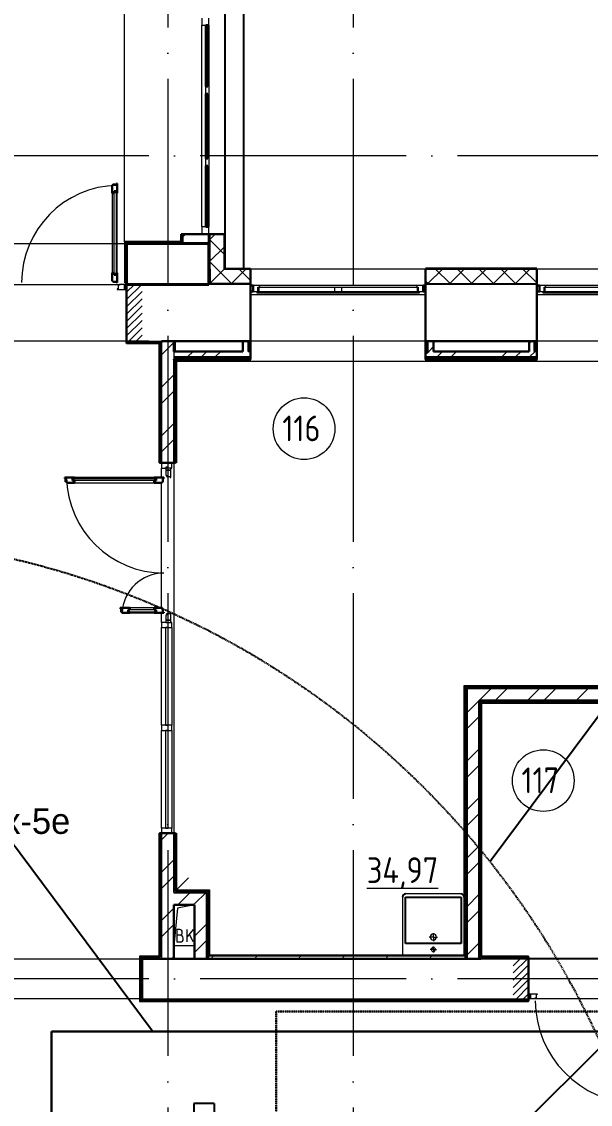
# Model space of a CAD drawing. Header units: millimetres. Extents: x -695119 to 412940, y -249585 to 622758.
# Drawn here: x 13122 to 18647, y 68414 to 78940 of the extents above; entities that cross this region are included whole.
import ezdxf
from ezdxf import colors
from ezdxf.entities.mleader import LeaderData, LeaderLine
from ezdxf.math import Vec2, Vec3

# ---------------------------------------------------------------- set-up
doc = ezdxf.new("R2010")
doc.units = ezdxf.units.MM
for name, pattern in [('ADSK_Линия сетки', [25, 20, -2.5, 0, -2.5]), ('ADSK_Сверху', [450, 300, -150]), ('ADSK_Штриховая_ш2 п1_5', [4.5, 3, -1.5]), ('DASH', [0.75, 0.5, -0.25]), ('DASHED', [19.05, 12.7, -6.35])]:
    doc.linetypes.add(name, pattern=pattern)
for name, color, linetype, lineweight in [('_ Окна', 252, 'Continuous', 30), ('_СС_КНС-Внешние связи', 250, 'Continuous', 30), ('_Схема', 5, 'Continuous', 30), ('Витраж', 252, 'Continuous', 9), ('Двери', 8, 'Continuous', 9), ('Линии', 7, 'Continuous', 9), ('Марки помещений', 8, 'Continuous', 20), ('Несущие колонны', 252, 'Continuous', 18), ('Оборудование', 8, 'Continuous', 18), ('Ограждение', 8, 'Continuous', 9), ('Окна', 252, 'Continuous', 9), ('Оси', 252, 'Continuous', 9), ('Панели витража', 8, 'Continuous', 9), ('Перекрытие', 252, 'Continuous', 18), ('СОУЭ', 116, 'DASHED', 30), ('Стены внутренние', 252, 'Continuous', 18), ('Стены наружные', 252, 'Continuous', 18), ('Стены разрез', 7, 'Continuous', 30), ('Стены штриховка', 7, 'Continuous', 9), ('ТХ Текст', 251, 'Continuous', 0)]:
    doc.layers.add(name, color=color, linetype=linetype, lineweight=lineweight)
for name, color, linetype in [('_19D-Телекоммуникационные шкафы', 7, 'Continuous'), ('Стены', 194, 'Continuous'), ('Узлы', 7, 'Continuous')]:
    doc.layers.add(name, color=color, linetype=linetype)
doc.layers.add('Двери открывание', color=7, linetype='Continuous', lineweight=9, true_color=0xc0c0c0)
doc.styles.add('GOST Common_3', font='', dxfattribs={"height": 3.5})
doc.styles.add('GOST-2.304_Type-B_shrink', font='', dxfattribs={"width": 0.8})
doc.styles.add('Mipgost_5', font='', dxfattribs={"height": 250})
doc.styles.get('GOST Common_3').set_extended_font_data('GOST type B')
doc.styles.get('GOST-2.304_Type-B_shrink').set_extended_font_data('GOST type B')
doc.styles.get('Mipgost_5').set_extended_font_data('Mipgost')
pattern_1 = [(0, (-32121.8, 98), (0, 600), []), (90, (-32121.8, 98), (-600, 4e-14), [])]

# ---------------------------------------------------------------- blocks, each defined once
blk = doc.blocks.new('1 этаж')
at = {"layer": 'Двери', "lineweight": 18, "true_color": 0x636466}
h = blk.add_hatch(dxfattribs=at)
h.set_pattern_fill('FP_2', color=251, style=0, pattern_type=2)
h.set_pattern_definition([(45, (-31807.8, -5066.73), (-35.3553, 35.3553), [])])
h.paths.add_polyline_path([(-32558, -5342), (-32558, -4792), (-32708, -4792), (-32708, -5342)])
h.paths.add_polyline_path([(-30808, -5342), (-30658, -5342), (-30658, -4792), (-30808, -4792), (-30808, -4876)])
h = blk.add_hatch(dxfattribs=at)
h.set_pattern_fill('FP_2', color=251, angle=180, style=0, pattern_type=2)
h.set_pattern_definition([(225, (-26212.93, -11541.73), (35.3553, -35.3553), [])])
h.paths.add_polyline_path([(-25623, -11737), (-25623, -11347), (-25773, -11347), (-25773, -11737)])
h.paths.add_polyline_path([(-27053, -11737), (-26903, -11737), (-26903, -11347), (-27053, -11347)])
at = {"layer": 'Ограждение', "true_color": 0x636466}
h = blk.add_hatch(dxfattribs=at)
h.set_pattern_fill('FP_25', color=251, style=0, pattern_type=2)
h.set_pattern_definition(pattern_1)
h.paths.add_polyline_path([(-30488, -6527), (-30488, -5362), (-30493, -5367), (-30493, -6527)])
h = blk.add_hatch(dxfattribs=at)
h.set_pattern_fill('FP_25', color=251, style=0, pattern_type=2)
h.set_pattern_definition(pattern_1)
h.paths.add_polyline_path([(-30488, -11327), (-30488, -10127), (-30493, -10127), (-30493, -11322)])
h = blk.add_hatch(dxfattribs=at)
h.set_pattern_fill('FP_25', color=251, style=0, pattern_type=2)
h.set_pattern_definition(pattern_1)
h.paths.add_polyline_path([(-26903, -11762), (-26903, -11757), (-30678, -11757), (-30683, -11762), (-28022, -11762)])
at = {"color": 251, "lineweight": 18, "true_color": 0x636466}
for p, q in [((-30148, -10822), (-30313, -10857)), ((-30313, -10857), (-30348, -11222)), ((-30291, -11064), (-30321, -11064)), ((-30321, -11064), (-30321, -11184)), ((-30288, -11117), (-30321, -11117)), ((-30268, -11097), (-30268, -11087)), ((-30258, -11157), (-30258, -11147)), ((-30161, -11064), (-30221, -11135)), ((-30221, -11184), (-30221, -11064)), ((-30161, -11184), (-30197, -11107)), ((-30148, -11222), (-30348, -11222)), ((-30321, -11184), (-30284, -11184))]:
    blk.add_line(p, q, dxfattribs=at)
for centre, radius, start, end in [((-30291, -11087), 23.3, 0, 90), ((-30288, -11097), 20, 270, 0), ((-30288, -11147), 30, 0, 90), ((-30284, -11157), 26.7, 270, 0)]:
    blk.add_arc(centre, radius, start, end, dxfattribs=at)
at = {"layer": '_ Окна', "color": 251, "lineweight": 18, "true_color": 0x636466}
for p, q in [((-30078, -2202), (-30078, -2272)), ((-30008, -2272), (-30008, -2202)), ((-30078, -2272), (-30038, -2272)), ((-30018, -2272), (-30008, -2272)), ((-30038, -4232), (-30078, -4232)), ((-30078, -4232), (-30078, -4302)), ((-30008, -4232), (-30018, -4232)), ((-30008, -4302), (-30008, -4232)), ((-29518, -4802), (-29578, -4802)), ((-29578, -4802), (-29578, -4860)), ((-29532, -4860), (-29532, -4819)), ((-29532, -4819), (-29520, -4819)), ((-29514, -4819), (-29518, -4802)), ((-27987, -4802), (-27992, -4819)), ((-27928, -4802), (-27987, -4802)), ((-27986, -4819), (-27974, -4819)), ((-27974, -4819), (-27974, -4860)), ((-27928, -4860), (-27928, -4802)), ((-26738, -4802), (-26798, -4802)), ((-26798, -4802), (-26798, -4860)), ((-26752, -4860), (-26752, -4819)), ((-26752, -4819), (-26740, -4819)), ((-26734, -4819), (-26738, -4802)), ((-29578, -4860), (-29540, -4860)), ((-27966, -4860), (-27928, -4860)), ((-26798, -4860), (-26760, -4860))]:
    blk.add_line(p, q, dxfattribs=at)
at = {"layer": '_ Окна', "color": 251, "true_color": 0x636466}
for p, q in [((-30038, -2272), (-30038, -2867)), ((-30018, -2272), (-30038, -2272)), ((-30018, -2867), (-30018, -2272)), ((-30038, -2867), (-30018, -2867)), ((-30038, -2937), (-30038, -3567)), ((-30018, -2937), (-30038, -2937)), ((-30018, -3567), (-30018, -2937)), ((-30038, -3567), (-30018, -3567)), ((-30038, -3637), (-30038, -4232)), ((-30018, -3637), (-30038, -3637)), ((-30018, -4232), (-30018, -3637)), ((-30038, -4232), (-30018, -4232)), ((-29578, -4802), (-29603, -4802)), ((-29578, -4860), (-29578, -4802)), ((-27903, -4802), (-27928, -4802)), ((-27928, -4802), (-27928, -4860)), ((-26798, -4802), (-26823, -4802)), ((-26798, -4860), (-26798, -4802)), ((-29603, -4860), (-29578, -4860)), ((-27928, -4860), (-27903, -4860)), ((-26823, -4860), (-26798, -4860))]:
    blk.add_line(p, q, dxfattribs=at)
at = {"layer": 'Витраж', "color": 251, "lineweight": 18, "true_color": 0x636466}
for p, q in [((-30468, -6527), (-30468, -6577)), ((-30368, -6527), (-30468, -6527)), ((-30468, -6577), (-30428, -6577)), ((-30378, -6577), (-30368, -6577)), ((-30368, -6577), (-30368, -6527))]:
    blk.add_line(p, q, dxfattribs=at)
at = {"layer": 'Витраж', "color": 251, "lineweight": 18, "true_color": 0x636466, "extrusion": (0, 0, -1)}
for p, q in [((-30468, -8077), (-30468, -8127)), ((-30428, -8077), (-30468, -8077)), ((-30368, -8077), (-30378, -8077)), ((-30368, -8127), (-30368, -8077)), ((-30468, -8127), (-30368, -8127)), ((-30468, -9077), (-30468, -9127)), ((-30368, -9077), (-30468, -9077)), ((-30468, -9127), (-30368, -9127)), ((-30368, -9127), (-30368, -9077)), ((-30468, -10077), (-30468, -10127)), ((-30368, -10077), (-30468, -10077)), ((-30368, -10127), (-30368, -10077)), ((-30468, -10127), (-30368, -10127))]:
    blk.add_line(p, q, dxfattribs=at)
at = {"layer": 'Витраж', "color": 251, "true_color": 0x636466}
for p, q in [((-30468, -9077), (-30468, -8127)), ((-30368, -8127), (-30368, -9077)), ((-30468, -10077), (-30468, -9127)), ((-30368, -9127), (-30368, -10077))]:
    blk.add_line(p, q, dxfattribs=at)
at = {"layer": 'Двери', "color": 251, "lineweight": 30, "true_color": 0x636466}
for p, q in [((-30942, -3828), (-30950, -3828)), ((-30950, -3828), (-30950, -3904)), ((-30908, -3819), (-30942, -3819)), ((-30942, -3819), (-30942, -3828)), ((-30930, -3904), (-30930, -3886)), ((-30930, -3886), (-30909, -3886)), ((-30909, -3886), (-30909, -3904)), ((-30900, -3810), (-30908, -3810)), ((-30908, -3810), (-30908, -3819)), ((-30900, -3904), (-30900, -3810)), ((-30950, -3904), (-30930, -3904)), ((-30909, -3904), (-30900, -3904)), ((-30950, -4680), (-30950, -4756)), ((-30950, -4680), (-30930, -4680)), ((-30930, -4680), (-30930, -4698)), ((-30930, -4698), (-30909, -4698)), ((-30909, -4680), (-30900, -4680)), ((-30909, -4698), (-30909, -4680)), ((-30900, -4774), (-30900, -4680)), ((-30950, -4756), (-30942, -4756)), ((-30942, -4756), (-30942, -4765)), ((-30942, -4765), (-30908, -4765)), ((-30908, -4765), (-30908, -4774)), ((-30908, -4774), (-30900, -4774)), ((-31316, -6669), (-31410, -6669)), ((-31410, -6669), (-31410, -6677)), ((-31410, -6677), (-31401, -6677)), ((-31401, -6677), (-31401, -6711)), ((-31401, -6711), (-31392, -6711)), ((-31392, -6711), (-31392, -6719)), ((-31392, -6719), (-31316, -6719)), ((-31334, -6678), (-31316, -6678)), ((-31334, -6699), (-31334, -6678)), ((-31316, -6699), (-31334, -6699)), ((-31316, -6678), (-31316, -6669)), ((-31316, -6719), (-31316, -6699)), ((-30446, -6669), (-30540, -6669)), ((-30540, -6678), (-30540, -6669)), ((-30522, -6678), (-30540, -6678)), ((-30540, -6699), (-30522, -6699)), ((-30540, -6719), (-30540, -6699)), ((-30540, -6719), (-30464, -6719)), ((-30522, -6699), (-30522, -6678)), ((-30464, -6719), (-30464, -6711)), ((-30464, -6711), (-30455, -6711)), ((-30455, -6711), (-30455, -6677)), ((-30455, -6677), (-30446, -6677)), ((-30446, -6677), (-30446, -6669)), ((-30776, -7935), (-30870, -7935)), ((-30870, -7935), (-30870, -7943)), ((-30870, -7943), (-30861, -7943)), ((-30861, -7943), (-30861, -7977)), ((-30861, -7977), (-30852, -7977)), ((-30852, -7977), (-30852, -7985)), ((-30852, -7985), (-30776, -7985)), ((-30776, -7955), (-30794, -7955)), ((-30794, -7955), (-30794, -7976)), ((-30794, -7976), (-30776, -7976)), ((-30776, -7935), (-30776, -7955)), ((-30776, -7976), (-30776, -7985)), ((-30464, -7935), (-30540, -7935)), ((-30540, -7935), (-30540, -7955)), ((-30540, -7955), (-30522, -7955)), ((-30540, -7976), (-30540, -7985)), ((-30522, -7976), (-30540, -7976)), ((-30540, -7985), (-30446, -7985)), ((-30522, -7955), (-30522, -7976)), ((-30464, -7943), (-30464, -7935)), ((-30455, -7943), (-30464, -7943)), ((-30455, -7977), (-30455, -7943)), ((-30446, -7977), (-30455, -7977)), ((-30446, -7985), (-30446, -7977))]:
    blk.add_line(p, q, dxfattribs=at)
at = {"layer": 'Двери', "color": 251, "true_color": 0x636466}
for p, q in [((-30930, -4698), (-30930, -3886)), ((-30930, -3886), (-30909, -3886)), ((-30909, -3886), (-30909, -4698)), ((-30950, -3904), (-30950, -4680)), ((-30900, -4680), (-30900, -3904)), ((-30909, -4698), (-30930, -4698)), ((-30891, -4834), (-30900, -4834)), ((-30900, -4834), (-30900, -4842)), ((-30900, -4842), (-30828, -4842)), ((-30877, -4800), (-30891, -4800)), ((-30891, -4800), (-30891, -4834)), ((-30877, -4792), (-30877, -4800)), ((-30828, -4792), (-30877, -4792)), ((-30808, -4792), (-30828, -4792)), ((-30828, -4792), (-30828, -4842)), ((-30828, -4842), (-30828, -4792)), ((-30828, -4842), (-30808, -4842)), ((-30808, -4842), (-30808, -4792)), ((-30378, -6577), (-30428, -6577)), ((-30428, -6577), (-30428, -6597)), ((-30428, -6597), (-30378, -6597)), ((-30378, -6597), (-30428, -6597)), ((-30428, -6597), (-30428, -6646)), ((-30378, -6597), (-30378, -6577)), ((-30378, -6669), (-30378, -6597)), ((-31334, -6678), (-30522, -6678)), ((-31334, -6699), (-31334, -6678)), ((-30522, -6699), (-31334, -6699)), ((-30540, -6669), (-31316, -6669)), ((-31316, -6719), (-30540, -6719)), ((-30522, -6678), (-30522, -6699)), ((-30428, -6646), (-30420, -6646)), ((-30420, -6646), (-30420, -6660)), ((-30420, -6660), (-30386, -6660)), ((-30386, -6660), (-30386, -6669)), ((-30386, -6669), (-30378, -6669)), ((-30522, -7955), (-30794, -7955)), ((-30794, -7955), (-30794, -7976)), ((-30794, -7976), (-30522, -7976)), ((-30540, -7935), (-30776, -7935)), ((-30776, -7985), (-30540, -7985)), ((-30522, -7976), (-30522, -7955)), ((-30386, -7994), (-30420, -7994)), ((-30420, -7994), (-30420, -8008)), ((-30378, -7985), (-30386, -7985)), ((-30386, -7985), (-30386, -7994)), ((-30378, -8057), (-30378, -7985)), ((-30428, -8008), (-30428, -8057)), ((-30420, -8008), (-30428, -8008)), ((-30378, -8057), (-30428, -8057)), ((-30428, -8057), (-30428, -8077)), ((-30428, -8057), (-30378, -8057)), ((-30428, -8077), (-30378, -8077)), ((-30378, -8077), (-30378, -8057)), ((-26903, -11687), (-26883, -11687)), ((-26903, -11737), (-26903, -11687)), ((-26883, -11737), (-26903, -11737)), ((-26883, -11687), (-26883, -11737)), ((-26883, -11687), (-26819, -11687)), ((-26883, -11737), (-26883, -11687)), ((-26842, -11737), (-26883, -11737)), ((-26842, -11729), (-26842, -11737)), ((-26828, -11729), (-26842, -11729)), ((-26828, -11695), (-26828, -11729)), ((-26819, -11695), (-26828, -11695)), ((-26819, -11687), (-26819, -11695))]:
    blk.add_line(p, q, dxfattribs=at)
at = {"layer": 'Двери', "color": 251, "linetype": 'ADSK_Штриховая_ш2 п1_5', "true_color": 0x636466}
for p, q in [((-30658, -4792), (-30808, -4792)), ((-30808, -4792), (-30808, -5342)), ((-30808, -5342), (-30658, -5342)), ((-26903, -11347), (-27053, -11347)), ((-26903, -11737), (-26903, -11347)), ((-27053, -11737), (-26903, -11737))]:
    blk.add_line(p, q, dxfattribs=at)
at = {"layer": 'Двери открывание', "color": 251, "true_color": 0x636466}
for centre, radius, start, end in [((-30882, -4774), 946, 91.0903, 180), ((-30446, -6651), 946, 181.0903, 270), ((-30446, -8003), 406, 90, 177.459), ((-25839, -11755), 998, 180, 268.9666)]:
    blk.add_arc(centre, radius, start, end, dxfattribs=at)
at = {"layer": 'Линии', "color": 251, "linetype": 'ADSK_Сверху', "ltscale": 100, "true_color": 0x636466}
for p, q in [((-32558, -4392), (-30808, -4392)), ((-32678, -11347), (-30658, -11347)), ((-30658, -11737), (-32678, -11737))]:
    blk.add_line(p, q, dxfattribs=at)
at = {"layer": 'Марки помещений', "color": 251, "true_color": 0x636466}
for centre in [(-29084, -6194), (-26760, -9615)]:
    blk.add_circle(centre, 300, dxfattribs=at)
at = {"layer": 'Несущие колонны', "color": 251, "lineweight": 40, "true_color": 0x636466}
for p, q in [((-30808, -4392), (-30008, -4392)), ((-30808, -4792), (-30808, -4392)), ((-30258, -4392), (-30808, -4392)), ((-30808, -4392), (-30808, -4792)), ((-30008, -4392), (-30008, -4792)), ((-30008, -4792), (-30008, -4392)), ((-30008, -4792), (-30808, -4792)), ((-30808, -4792), (-30658, -4792)), ((-30658, -4792), (-30008, -4792))]:
    blk.add_line(p, q, dxfattribs=at)
at = {"layer": 'Несущие колонны', "color": 251, "true_color": 0x636466}
blk.add_line((-30008, -4392), (-30258, -4392), dxfattribs=at)
at = {"layer": 'Оборудование', "color": 251, "true_color": 0x636466}
blk.add_line((-30333, -10687), (-30206, -10560), dxfattribs=at)
at = {"layer": 'Ограждение', "color": 251, "true_color": 0x636466}
for p, q in [((-30828, -4377), (-30828, -987)), ((-30823, -4377), (-30828, -4377)), ((-27903, -4892), (-29603, -4892)), ((-25123, -4892), (-26823, -4892)), ((-30808, -5367), (-30808, -5362)), ((-30808, -5367), (-30493, -5367)), ((-30493, -5367), (-30488, -5362)), ((-30493, -5367), (-30493, -6527)), ((-30333, -5442), (-30333, -5342)), ((-27903, -5342), (-29603, -5342)), ((-25123, -5342), (-26823, -5342)), ((-22068, -5542), (-30333, -5542)), ((-30323, -5542), (-30323, -6527)), ((-29603, -5542), (-29603, -5522)), ((-27903, -5542), (-29603, -5542)), ((-27903, -5522), (-27903, -5542)), ((-26823, -5542), (-26823, -5522)), ((-25123, -5542), (-26823, -5542)), ((-30488, -6527), (-30493, -6527)), ((-30323, -6527), (-30333, -6527)), ((-27528, -8692), (-22078, -8692)), ((-27528, -8692), (-27518, -8702)), ((-27528, -10747), (-27528, -8692)), ((-27368, -8852), (-27358, -8862)), ((-27358, -8862), (-25418, -8862)), ((-27358, -11322), (-27358, -8862)), ((-30493, -10127), (-30488, -10127)), ((-30493, -10127), (-30493, -11322)), ((-30333, -10127), (-30323, -10127)), ((-30323, -10127), (-30323, -10677)), ((-30323, -10677), (-30333, -10687)), ((-30323, -10677), (-30003, -10677)), ((-30003, -10677), (-30013, -10687)), ((-30003, -10677), (-30003, -11317)), ((-30493, -11322), (-30683, -11322)), ((-30683, -11322), (-30678, -11327)), ((-30683, -11322), (-30683, -11762)), ((-30493, -11322), (-30488, -11327)), ((-27368, -11332), (-27358, -11322)), ((-26903, -11322), (-27358, -11322)), ((-26903, -11322), (-26903, -11332)), ((-30683, -11762), (-30678, -11757)), ((-30683, -11762), (-26903, -11762)), ((-26903, -11757), (-26903, -11762))]:
    blk.add_line(p, q, dxfattribs=at)
at = {"layer": 'Окна', "color": 251, "true_color": 0x636466}
for p, q in [((-30078, -4232), (-30078, -2272)), ((-30008, -2272), (-30008, -4232)), ((-30038, -2937), (-30038, -2867)), ((-30038, -3637), (-30038, -3567)), ((-29520, -4819), (-28788, -4819)), ((-29520, -4860), (-29520, -4819)), ((-27987, -4802), (-29518, -4802)), ((-28788, -4819), (-28718, -4819)), ((-28788, -4819), (-28788, -4860)), ((-28718, -4819), (-27986, -4819)), ((-28718, -4860), (-28718, -4819)), ((-27986, -4819), (-27986, -4860)), ((-26740, -4819), (-26008, -4819)), ((-26740, -4860), (-26740, -4819)), ((-25207, -4802), (-26738, -4802)), ((-29540, -4860), (-28768, -4860)), ((-29540, -4877), (-29540, -4860)), ((-28768, -4877), (-29540, -4877)), ((-28768, -4860), (-28738, -4860)), ((-28768, -4860), (-28768, -4877)), ((-28738, -4877), (-28768, -4877)), ((-28738, -4860), (-27966, -4860)), ((-28738, -4877), (-28738, -4860)), ((-27966, -4877), (-28738, -4877)), ((-27966, -4860), (-27966, -4877)), ((-26760, -4860), (-25988, -4860)), ((-26760, -4877), (-26760, -4860)), ((-25988, -4877), (-26760, -4877))]:
    blk.add_line(p, q, dxfattribs=at)
at = {"layer": 'Оси', "color": 251, "linetype": 'ADSK_Линия сетки', "ltscale": 100, "true_color": 0x636466}
for p, q in [((-30408, 32209), (-30408, -33768)), ((-28608, 32209), (-28608, -33768)), ((4409, -3542), (-72530, -3542)), ((4409, -5342), (-72530, -5342)), ((4409, -11542), (-72530, -11542))]:
    blk.add_line(p, q, dxfattribs=at)
at = {"layer": 'Панели витража', "color": 251, "lineweight": 18, "true_color": 0x636466}
for p, q in [((-30430, -8127), (-30430, -9077)), ((-30405, -8127), (-30430, -8127)), ((-30405, -9077), (-30405, -8127)), ((-30430, -9077), (-30405, -9077)), ((-30430, -9127), (-30430, -10077)), ((-30405, -9127), (-30430, -9127)), ((-30405, -10077), (-30405, -9127)), ((-30430, -10077), (-30405, -10077))]:
    blk.add_line(p, q, dxfattribs=at)
at = {"layer": 'Перекрытие', "color": 251, "ltscale": 100, "true_color": 0x636466}
for p, q in [((-32489, -4792), (-30877, -4792)), ((-30148, -11222), (-30348, -11222)), ((-26903, -11342), (-25773, -11342))]:
    blk.add_line(p, q, dxfattribs=at)
at = {"layer": 'Стены', "color": 251, "true_color": 0x636466}
for p, q in [((-29673, -1834), (-29673, -4640)), ((-29853, -2030), (-29853, -4640))]:
    blk.add_line(p, q, dxfattribs=at)
at = {"layer": 'Стены внутренние', "color": 251, "true_color": 0x636466}
for p, q in [((-29856, -2202), (-29856, -4302)), ((-29603, -4640), (-27903, -4640)), ((-26823, -4640), (-25123, -4640)), ((-29603, -4792), (-30008, -4792)), ((-26823, -4792), (-27903, -4792)), ((-30808, -5342), (-30468, -5342)), ((-27368, -11347), (-25773, -11347)), ((-30658, -11737), (-26903, -11737)), ((-25834, -11737), (-26842, -11737))]:
    blk.add_line(p, q, dxfattribs=at)
at = {"layer": 'Стены внутренние', "color": 251, "lineweight": 30, "true_color": 0x636466}
for p, q in [((-29856, -4302), (-29998, -4302)), ((-29856, -4640), (-29856, -4302)), ((-29998, -4640), (-30008, -4640)), ((-30008, -4640), (-30008, -4782)), ((-29603, -4640), (-29856, -4640)), ((-29603, -4782), (-29603, -4640)), ((-27903, -4640), (-27903, -4782)), ((-26823, -4782), (-26823, -4640)), ((-30008, -4792), (-30808, -4792)), ((-30808, -4792), (-30808, -5342)), ((-29603, -5342), (-29603, -4792)), ((-27903, -4792), (-27903, -5342)), ((-26823, -5342), (-26823, -4792)), ((-30348, -5342), (-29678, -5342)), ((-27828, -5342), (-26898, -5342)), ((-30148, -11347), (-30348, -11347)), ((-26903, -11737), (-26903, -11347))]:
    blk.add_line(p, q, dxfattribs=at)
at = {"layer": 'Стены внутренние', "color": 251, "linetype": 'Continuous', "lineweight": 9, "true_color": 0x636466}
for p, q in [((-29998, -4354), (-29947, -4304)), ((-29858, -4499), (-29998, -4359)), ((-29858, -4372), (-29856, -4372)), ((-29998, -4566), (-29858, -4426)), ((-29928, -4642), (-29998, -4572)), ((-30001, -4782), (-29861, -4642)), ((-29788, -4782), (-29928, -4642)), ((-29861, -4642), (-29858, -4638)), ((-29789, -4782), (-29649, -4642)), ((-29603, -4754), (-29716, -4642)), ((-27880, -4782), (-27740, -4642)), ((-27666, -4782), (-27806, -4642)), ((-27678, -4642), (-27680, -4640)), ((-27668, -4782), (-27528, -4642)), ((-27454, -4782), (-27594, -4642)), ((-27456, -4782), (-27316, -4642)), ((-27242, -4782), (-27382, -4642)), ((-27327, -4642), (-27327, -4641)), ((-27243, -4782), (-27103, -4642)), ((-27030, -4782), (-27170, -4642)), ((-27031, -4782), (-26891, -4642)), ((-26823, -4777), (-26958, -4642)), ((-30000, -4782), (-30008, -4774)), ((-27878, -4782), (-27903, -4757))]:
    blk.add_line(p, q, dxfattribs=at)
at = {"layer": 'Стены наружные', "color": 251, "lineweight": 30, "true_color": 0x636466}
for p, q in [((-30008, -4302), (-30278, -4302)), ((-30278, -4302), (-30278, -4377)), ((-30008, -4392), (-30008, -4302)), ((-30008, -4302), (-30008, -4792)), ((-29998, -4302), (-30008, -4302)), ((-30823, -4377), (-30823, -4777)), ((-30278, -4377), (-30823, -4377)), ((-30808, -4777), (-30808, -4392)), ((-30808, -4392), (-30258, -4392)), ((-29998, -4782), (-29998, -4640)), ((-26823, -4635), (-27903, -4635)), ((-27903, -4635), (-27903, -4640)), ((-27903, -4640), (-26823, -4640)), ((-26823, -4640), (-26823, -4635)), ((-30823, -4777), (-30808, -4777)), ((-29603, -4792), (-29603, -4782)), ((-27903, -4782), (-27903, -4792)), ((-26823, -4792), (-26823, -4782)), ((-30808, -5342), (-30808, -5362)), ((-30808, -5362), (-30488, -5362)), ((-30488, -5362), (-30488, -6527)), ((-30483, -5357), (-30483, -5362)), ((-30348, -5342), (-30468, -5342)), ((-30468, -5342), (-30468, -5357)), ((-30348, -5442), (-30348, -5342)), ((-29678, -5342), (-29678, -5442)), ((-29603, -5342), (-29678, -5342)), ((-29603, -5522), (-29603, -5342)), ((-27903, -5342), (-27903, -5522)), ((-27828, -5342), (-27903, -5342)), ((-27828, -5442), (-27828, -5342)), ((-26898, -5342), (-26898, -5442)), ((-26823, -5342), (-26898, -5342)), ((-26823, -5522), (-26823, -5342)), ((-29678, -5442), (-30348, -5442)), ((-26898, -5442), (-27828, -5442)), ((-30348, -5517), (-30348, -5522)), ((-30333, -5522), (-29603, -5522)), ((-30333, -6527), (-30333, -5522)), ((-27903, -5522), (-26823, -5522)), ((-30488, -6527), (-30333, -6527)), ((-22068, -8702), (-27518, -8702)), ((-27518, -8702), (-27518, -11317)), ((-22053, -8717), (-27503, -8717)), ((-27503, -8717), (-27503, -11347)), ((-27383, -8837), (-25393, -8837)), ((-27383, -11347), (-27383, -8837)), ((-27368, -8852), (-25408, -8852)), ((-27368, -11332), (-27368, -8852)), ((-30333, -10127), (-30488, -10127)), ((-30488, -10127), (-30488, -11327)), ((-30333, -10687), (-30333, -10127)), ((-30028, -10702), (-30348, -10702)), ((-30013, -10687), (-30333, -10687)), ((-30028, -11347), (-30028, -10702)), ((-30013, -11317), (-30013, -10687)), ((-30348, -11347), (-30348, -10822)), ((-30348, -10822), (-30148, -10822)), ((-30148, -10822), (-30148, -11347)), ((-30488, -11327), (-30678, -11327)), ((-30678, -11327), (-30678, -11757)), ((-30483, -11332), (-30673, -11332)), ((-30673, -11332), (-30673, -11752)), ((-30658, -11347), (-30348, -11347)), ((-30658, -11737), (-30658, -11347)), ((-30148, -11347), (-27368, -11347)), ((-27518, -11317), (-30013, -11317)), ((-26903, -11332), (-27368, -11332)), ((-26903, -11347), (-26903, -11332)), ((-30678, -11757), (-26903, -11757)), ((-30673, -11752), (-30658, -11752)), ((-26903, -11757), (-26903, -11737))]:
    blk.add_line(p, q, dxfattribs=at)
at = {"layer": 'Стены наружные', "color": 251, "linetype": 'Continuous', "lineweight": 9, "true_color": 0x636466}
for p, q in [((-30258, -4324), (-30235, -4302)), ((-29998, -4302), (-30008, -4302)), ((-30672, -4392), (-30657, -4377)), ((-30278, -4351), (-30273, -4346)), ((-30011, -4392), (-30008, -4388)), ((-29998, -4402), (-30008, -4402)), ((-29998, -4502), (-30008, -4502)), ((-30823, -4543), (-30808, -4528)), ((-29998, -4602), (-30008, -4602)), ((-29998, -4702), (-30008, -4702)), ((-27680, -4640), (-27683, -4635)), ((-30793, -5362), (-30788, -5357)), ((-30788, -5357), (-30773, -5342)), ((-30723, -5362), (-30718, -5357)), ((-30652, -5362), (-30647, -5357)), ((-30581, -5362), (-30576, -5357)), ((-30510, -5362), (-30505, -5357)), ((-30468, -5477), (-30348, -5357)), ((-26898, -5364), (-26875, -5342)), ((-30488, -5410), (-30483, -5405)), ((-30483, -5475), (-30468, -5460)), ((-30213, -5492), (-30163, -5442)), ((-30078, -5492), (-30028, -5442)), ((-29943, -5492), (-29893, -5442)), ((-27903, -5441), (-27890, -5429)), ((-27903, -5471), (-27873, -5442)), ((-27890, -5429), (-27878, -5416)), ((-27873, -5442), (-27828, -5396)), ((-27788, -5492), (-27738, -5442)), ((-27653, -5492), (-27603, -5442)), ((-27160, -5492), (-27110, -5442)), ((-27025, -5492), (-26975, -5442)), ((-26890, -5492), (-26840, -5442)), ((-26843, -5442), (-26835, -5434)), ((-26835, -5434), (-26823, -5422)), ((-30488, -5480), (-30483, -5475)), ((-30488, -5551), (-30483, -5546)), ((-30312, -5517), (-30299, -5504)), ((-30299, -5504), (-30287, -5492)), ((-30105, -5522), (-30100, -5517)), ((-30100, -5517), (-30087, -5504)), ((-30087, -5504), (-30075, -5492)), ((-29888, -5517), (-29875, -5504)), ((-29875, -5504), (-29863, -5492)), ((-29681, -5522), (-29676, -5517)), ((-29676, -5517), (-29663, -5504)), ((-29663, -5504), (-29651, -5492)), ((-27766, -5517), (-27754, -5504)), ((-27754, -5504), (-27741, -5492)), ((-27559, -5522), (-27554, -5517)), ((-27554, -5517), (-27542, -5504)), ((-27542, -5504), (-27529, -5492)), ((-27342, -5517), (-27330, -5504)), ((-27330, -5504), (-27317, -5492)), ((-27135, -5522), (-27130, -5517)), ((-27130, -5517), (-27117, -5504)), ((-27117, -5504), (-27105, -5492)), ((-26918, -5517), (-26905, -5504)), ((-26905, -5504), (-26893, -5492)), ((-30488, -5622), (-30483, -5617)), ((-30468, -5791), (-30348, -5671)), ((-30488, -5693), (-30483, -5688)), ((-30488, -5763), (-30483, -5758)), ((-30348, -5765), (-30333, -5750)), ((-30488, -5834), (-30483, -5829)), ((-30483, -5900), (-30468, -5885)), ((-30468, -5949), (-30348, -5829)), ((-30488, -5905), (-30483, -5900)), ((-30488, -5975), (-30483, -5970)), ((-30488, -6046), (-30483, -6041)), ((-30488, -6117), (-30483, -6112)), ((-30488, -6188), (-30483, -6183)), ((-30468, -6263), (-30348, -6143)), ((-30348, -6189), (-30333, -6174)), ((-30488, -6258), (-30483, -6253)), ((-30483, -6324), (-30468, -6309)), ((-30468, -6420), (-30348, -6300)), ((-30488, -6329), (-30483, -6324)), ((-30488, -6400), (-30483, -6395)), ((-30488, -6470), (-30483, -6465)), ((-27384, -8837), (-27264, -8717)), ((-27360, -8717), (-27345, -8702)), ((-27227, -8837), (-27107, -8717)), ((-26936, -8717), (-26921, -8702)), ((-26913, -8837), (-26793, -8717)), ((-26755, -8837), (-26635, -8717)), ((-26512, -8717), (-26497, -8702)), ((-26441, -8837), (-26321, -8717)), ((-27503, -8955), (-27384, -8837)), ((-27322, -8852), (-27322, -8837)), ((-26722, -8852), (-26722, -8837)), ((-27518, -8874), (-27503, -8859)), ((-27503, -9113), (-27383, -8993)), ((-27383, -9164), (-27368, -9149)), ((-27518, -9299), (-27503, -9284)), ((-27503, -9427), (-27383, -9307)), ((-27503, -9584), (-27383, -9464)), ((-27383, -9588), (-27368, -9573)), ((-27518, -9723), (-27503, -9708)), ((-27503, -9898), (-27383, -9778)), ((-27503, -10055), (-27383, -9935)), ((-27383, -10012), (-27368, -9997)), ((-30488, -10147), (-30483, -10142)), ((-30483, -10142), (-30468, -10127)), ((-30468, -10192), (-30403, -10127)), ((-27518, -10147), (-27503, -10132)), ((-30488, -10218), (-30483, -10213)), ((-30488, -10289), (-30483, -10284)), ((-27503, -10370), (-27383, -10250)), ((-30488, -10360), (-30483, -10355)), ((-30468, -10506), (-30348, -10386)), ((-30348, -10432), (-30333, -10417)), ((-27503, -10527), (-27383, -10407)), ((-30488, -10430), (-30483, -10425)), ((-30488, -10501), (-30483, -10496)), ((-27383, -10436), (-27368, -10421)), ((-30488, -10572), (-30483, -10567)), ((-30483, -10567), (-30468, -10552)), ((-30468, -10663), (-30348, -10543)), ((-27518, -10571), (-27503, -10556)), ((-30488, -10642), (-30483, -10637)), ((-30488, -10713), (-30483, -10708)), ((-30312, -10822), (-30192, -10702)), ((-30194, -10702), (-30179, -10687)), ((-30148, -10815), (-30035, -10702)), ((-27503, -10841), (-27383, -10721)), ((-30488, -10784), (-30483, -10779)), ((-30155, -10822), (-30148, -10815)), ((-30488, -10854), (-30483, -10849)), ((-30488, -10925), (-30483, -10920)), ((-30468, -10977), (-30348, -10857)), ((-30028, -10960), (-30013, -10945)), ((-27503, -10998), (-27383, -10878)), ((-27383, -10861), (-27368, -10846)), ((-30488, -10996), (-30483, -10991)), ((-30483, -10991), (-30468, -10976)), ((-30468, -11135), (-30348, -11015)), ((-30148, -11129), (-30028, -11009)), ((-27518, -10996), (-27503, -10981)), ((-30488, -11067), (-30483, -11062)), ((-30488, -11137), (-30483, -11132)), ((-30488, -11208), (-30483, -11203)), ((-30148, -11286), (-30028, -11166)), ((-27503, -11313), (-27383, -11193)), ((-30678, -11327), (-30677, -11327)), ((-30612, -11332), (-30607, -11327)), ((-30541, -11332), (-30536, -11327)), ((-30488, -11279), (-30483, -11274)), ((-30366, -11347), (-30348, -11329)), ((-29990, -11347), (-29960, -11317)), ((-29566, -11347), (-29536, -11317)), ((-29142, -11347), (-29112, -11317)), ((-28717, -11347), (-28687, -11317)), ((-28293, -11347), (-28263, -11317)), ((-27869, -11347), (-27839, -11317)), ((-27383, -11285), (-27368, -11270)), ((-27020, -11347), (-27005, -11332)), ((-30678, -11398), (-30673, -11393)), ((-30678, -11469), (-30673, -11464)), ((-30678, -11539), (-30673, -11534)), ((-30678, -11610), (-30673, -11605)), ((-30678, -11681), (-30673, -11676)), ((-30673, -11605), (-30658, -11590)), ((-30678, -11752), (-30673, -11747)), ((-30612, -11757), (-30607, -11752)), ((-30542, -11757), (-30537, -11752)), ((-30471, -11757), (-30466, -11752)), ((-30400, -11757), (-30395, -11752)), ((-30395, -11752), (-30380, -11737)), ((-30329, -11757), (-30324, -11752)), ((-30259, -11757), (-30254, -11752)), ((-30188, -11757), (-30183, -11752)), ((-30117, -11757), (-30112, -11752)), ((-30047, -11757), (-30042, -11752)), ((-29976, -11757), (-29971, -11752)), ((-29971, -11752), (-29956, -11737)), ((-29905, -11757), (-29900, -11752)), ((-29834, -11757), (-29829, -11752)), ((-29764, -11757), (-29759, -11752)), ((-29693, -11757), (-29688, -11752)), ((-29622, -11757), (-29617, -11752)), ((-29552, -11757), (-29547, -11752)), ((-29547, -11752), (-29532, -11737)), ((-29481, -11757), (-29476, -11752)), ((-29410, -11757), (-29405, -11752)), ((-29339, -11757), (-29334, -11752)), ((-29269, -11757), (-29264, -11752)), ((-29198, -11757), (-29193, -11752)), ((-29127, -11757), (-29122, -11752)), ((-29122, -11752), (-29107, -11737)), ((-29057, -11757), (-29052, -11752)), ((-28986, -11757), (-28981, -11752)), ((-28915, -11757), (-28910, -11752)), ((-28844, -11757), (-28839, -11752)), ((-28774, -11757), (-28769, -11752)), ((-28703, -11757), (-28698, -11752)), ((-28698, -11752), (-28683, -11737)), ((-28632, -11757), (-28627, -11752)), ((-28562, -11757), (-28557, -11752)), ((-28491, -11757), (-28486, -11752)), ((-28420, -11757), (-28415, -11752)), ((-28349, -11757), (-28344, -11752)), ((-28279, -11757), (-28274, -11752)), ((-28274, -11752), (-28259, -11737)), ((-28208, -11757), (-28203, -11752)), ((-28137, -11757), (-28132, -11752)), ((-28067, -11757), (-28062, -11752)), ((-27996, -11757), (-27991, -11752)), ((-27925, -11757), (-27920, -11752)), ((-27855, -11757), (-27850, -11752)), ((-27850, -11752), (-27835, -11737)), ((-27784, -11757), (-27779, -11752)), ((-27713, -11757), (-27708, -11752)), ((-27642, -11757), (-27637, -11752)), ((-27572, -11757), (-27567, -11752)), ((-27501, -11757), (-27496, -11752)), ((-27430, -11757), (-27425, -11752)), ((-27425, -11752), (-27410, -11737)), ((-27360, -11757), (-27355, -11752)), ((-27289, -11757), (-27284, -11752)), ((-27218, -11757), (-27213, -11752)), ((-27147, -11757), (-27142, -11752)), ((-27077, -11757), (-27072, -11752)), ((-27006, -11757), (-27001, -11752)), ((-27001, -11752), (-26986, -11737)), ((-26935, -11757), (-26930, -11752))]:
    blk.add_line(p, q, dxfattribs=at)
at = {"layer": 'Стены наружные', "color": 251, "true_color": 0x636466}
for p, q in [((-30258, -4392), (-30008, -4392)), ((-30340, -5342), (-30340, -5357)), ((-30333, -5357), (-30340, -5357)), ((-30468, -6669), (-30468, -6577)), ((-30348, -6527), (-30348, -10127)), ((-30468, -7935), (-30468, -6719)), ((-30468, -8077), (-30468, -7985))]:
    blk.add_line(p, q, dxfattribs=at)
at = {"layer": 'Стены разрез', "color": 251, "true_color": 0x636466}
for p, q in [((-30428, -6572), (-30428, -6577)), ((-30408, -6572), (-30428, -6572)), ((-30408, -6577), (-30408, -6572))]:
    blk.add_line(p, q, dxfattribs=at)
at = {"layer": 'Стены штриховка', "color": 251, "true_color": 0x636466}
for p, q in [((-30273, -4302), (-30273, -4377)), ((-30258, -4392), (-30258, -4302)), ((-29998, -4302), (-29998, -4640)), ((-29858, -4304), (-29998, -4304)), ((-29858, -4642), (-29858, -4304)), ((-30278, -4377), (-30258, -4377)), ((-29858, -4640), (-29856, -4640)), ((-29605, -4642), (-29858, -4642)), ((-29605, -4716), (-29605, -4642)), ((-29605, -4716), (-29603, -4716)), ((-27903, -4716), (-27901, -4716)), ((-26825, -4642), (-27901, -4642)), ((-27901, -4642), (-27901, -4716)), ((-26825, -4716), (-26825, -4642)), ((-26825, -4716), (-26823, -4716)), ((-29603, -4782), (-30008, -4782)), ((-27903, -4782), (-26823, -4782)), ((-30808, -5357), (-30483, -5357)), ((-30483, -5362), (-30483, -6527)), ((-30468, -5357), (-30468, -6527)), ((-29628, -5442), (-29628, -5342)), ((-29615, -5442), (-29615, -5342)), ((-27890, -5442), (-27890, -5342)), ((-27878, -5442), (-27878, -5342)), ((-26848, -5442), (-26848, -5342)), ((-26835, -5442), (-26835, -5342)), ((-30348, -5442), (-30348, -5517)), ((-29628, -5442), (-29603, -5442)), ((-27903, -5442), (-27878, -5442)), ((-26848, -5442), (-26823, -5442)), ((-30348, -5492), (-29603, -5492)), ((-30348, -5504), (-29603, -5504)), ((-29603, -5517), (-30348, -5517)), ((-30348, -5517), (-29603, -5517)), ((-30348, -6527), (-30348, -5522)), ((-27903, -5492), (-26823, -5492)), ((-27903, -5504), (-26823, -5504)), ((-26823, -5517), (-27903, -5517)), ((-27903, -5517), (-26823, -5517)), ((-27368, -8852), (-27383, -8852)), ((-30483, -10127), (-30483, -11332)), ((-30468, -10127), (-30468, -11347)), ((-30348, -10702), (-30348, -10127)), ((-30013, -11317), (-30013, -11347)), ((-27518, -11347), (-27518, -11317)), ((-30658, -11752), (-26903, -11752))]:
    blk.add_line(p, q, dxfattribs=at)
at = {"layer": 'Узлы', "color": 251, "lineweight": 9, "true_color": 0x636466}
for p, q in [((-27828, -10717), (-28098, -10717)), ((-27558, -10717), (-27828, -10717)), ((-28128, -10747), (-28128, -11317)), ((-27528, -11317), (-27528, -10747)), ((-27828, -11137), (-27868, -11137)), ((-27828, -11137), (-27828, -11097)), ((-27828, -11137), (-27828, -11177)), ((-27828, -11137), (-27788, -11137)), ((-27828, -11257), (-27858, -11257)), ((-27828, -11257), (-27828, -11227)), ((-27828, -11257), (-27828, -11287)), ((-27828, -11257), (-27798, -11257))]:
    blk.add_line(p, q, dxfattribs=at)
at = {"layer": 'Узлы', "color": 251, "true_color": 0x636466}
for p, q in [((-28098, -11198), (-28098, -10747)), ((-28098, -10747), (-27558, -10747)), ((-27558, -10747), (-27558, -11198)), ((-27558, -11198), (-28098, -11198))]:
    blk.add_line(p, q, dxfattribs=at)
for centre, start, end in [((-28098, -10747), 90, 180), ((-27558, -10747), 0, 90)]:
    blk.add_arc(centre, 30, start, end, dxfattribs=at)
at = {"layer": 'Узлы', "color": 251, "lineweight": 9, "true_color": 0x636466}
for centre, radius, start, end in [((-27828, -11137), 30, 90, 180), ((-27828, -11137), 30, 180, 270), ((-27828, -11137), 30, 0, 90), ((-27828, -11137), 30, 270, 0.0077), ((-27828, -11257), 20, 90, 180), ((-27828, -11257), 20, 180, 270), ((-27828, -11257), 20, 0, 90), ((-27828, -11257), 20, 270, 0.0116)]:
    blk.add_arc(centre, radius, start, end, dxfattribs=at)
at = {"layer": 'Марки помещений', "color": 251, "true_color": 0x636466, "style": 'GOST Common_3', "width": 0.9}
for s, p in [('116', (-29295, -6316)), ('117', (-26971, -9737)), ('%%U34,97', (-28474, -10611))]:
    blk.add_text(s, height=250, dxfattribs=at).set_placement(p)
blk = doc.blocks.new('кркеркуеркер')
for p, q in [((-100, 854), (100, 854)), ((-100, 854), (-100, 154)), ((100, 854), (100, 154)), ((-100, 154), (-180, 154)), ((-180, 154), (0, 0)), ((180, 154), (0, 0)), ((100, 154), (180, 154))]:
    blk.add_line(p, q)
blk = doc.blocks.new('план Новый корпус (не печатать) 2$0$_Dot')
at = {"color": 251, "linetype": 'ByBlock', "lineweight": -2}
blk.add_line((-0.5, 0), (-1, 0), dxfattribs=at)
at = {"color": 251, "linetype": 'ByBlock', "const_width": 0.5}
blk.add_lwpolyline([(-0.25, 0, 1), (0.25, 0, 1)], format="xyb", close=True, dxfattribs=at)

msp = doc.modelspace()

# ---------------------------------------------------------------- linework, layer by layer
at = {"layer": '_Схема'}
for points in [[(19785.593, 70012.955), (19785.593, 69122.13), (13413.114, 69122.13)], [(6354.617, 63870.417), (6354.617, 64435.8), (13413.114, 64429.854), (13413.114, 69121.096)]]:
    msp.add_lwpolyline(points, dxfattribs=at)

# ---------------------------------------------------------------- block references
msp.add_blockref('1 этаж', (44950.089, 81176.937))
at = {"xscale": -1}
msp.add_blockref('кркеркуеркер', (14893.58, 67568.601), dxfattribs=at)

# ---------------------------------------------------------------- next in the draw order: leaders
ml = msp.add_multileader_mtext('Standard')
ml.set_content('{\\fISOCPEUR|b0|i0|c204|p34;2хКВПнг(А)-LSLTx-5е в подвал}', color=256, style='Mipgost_5')
ml.set_leader_properties()
ml.build(insert=Vec2(0, 0))
ml.multileader.update_dxf_attribs({"text_left_attachment_type": 6, "text_right_attachment_type": 6, "dogleg_length": 100})
ctx = ml.context
ctx.base_point, ctx.char_height, ctx.plane_origin = Vec3(17768.25, 67897.177), 250, Vec3(28518.438, 61313.023)
ctx.left_attachment, ctx.right_attachment = 6, 6
notes = []
notes.append((ctx, [(1, (1, 1, 0), (17668.25, 67897.177), (1, 0), 100, [(0, [(18802.607, 69028.754)], 0, [])])]))
ctx.mtext.insert, ctx.mtext.width, ctx.mtext.flow_direction = Vec3(17770.25, 68197.177), 5026.65634, 5
ctx.mtext.has_bg_fill, ctx.mtext.bg_color, ctx.mtext.bg_scale_factor, ctx.mtext.bg_transparency, ctx.mtext.use_window_bg_color = 1, -1027028792, 1.5, 0, 1
for ctx, leaders in notes:
    for number, flags, end, landing, length, lines in leaders:
        leader = LeaderData()
        leader.index, (leader.has_last_leader_line, leader.has_dogleg_vector, leader.attachment_direction) = number, flags
        leader.last_leader_point, leader.dogleg_vector, leader.dogleg_length = Vec3(end), Vec3(landing), length
        for number, points, colour, breaks in lines:
            line = LeaderLine()
            line.index, line.vertices, line.color, line.breaks = number, Vec3.list(points), colors.encode_raw_color(colour), breaks
            leader.lines.append(line)
        ctx.leaders.append(leader)

# ---------------------------------------------------------------- next in the draw order: linework, layer by layer
at = {"layer": '_19D-Телекоммуникационные шкафы', "color": 7, "linetype": 'DASH', "ltscale": 20}
msp.add_circle((11129.82, 65593.037), 8344.415, dxfattribs=at)
at = {"layer": 'СОУЭ', "color": 6, "ltscale": 0.2}
msp.add_lwpolyline([(6173.372, 65135.021), (15594.956, 65135.021), (15594.956, 69315.738), (21079.608, 69315.738), (21079.608, 70753.249)], dxfattribs=at)

# ---------------------------------------------------------------- next in the draw order: leaders
ml = msp.add_multileader_mtext('Standard')
ml.set_content('Фрагмент А. Смотри лист 6', color=256, style='GOST-2.304_Type-B_shrink')
ml.set_leader_properties()
ml.build(insert=Vec2(0, 0))
ctx = ml.context
ctx.base_point, ctx.char_height, ctx.plane_origin = Vec3(26162.049, 80256.823), 500, Vec3(17670.498, 70774.618)
notes = []
notes.append((ctx, [(0, (1, 1, 0), (24735.96, 80256.823), (1, 0), 1426.09, [(0, [(17670.498, 70774.618)], 0, [])])]))
ctx.mtext.insert, ctx.mtext.flow_direction = Vec3(26164.049, 80590.156), 5
ctx.mtext.has_bg_fill, ctx.mtext.bg_color, ctx.mtext.bg_scale_factor, ctx.mtext.bg_transparency, ctx.mtext.use_window_bg_color = 1, -1027028792, 1.5, 0, 1
at = {"layer": '_СС_КНС-Внешние связи', "lineweight": 0}
ml = msp.add_multileader_mtext('Standard', dxfattribs=at)
ml.set_content('Кабель из подвала или технического подполья на этаж 1 не выводить, оставить технологический запас 25 метров. Точное месторасположение кабельной проходки согласуется с представителями подрядчика ДИТ непосредственно перед началом работ по установке турникетов и производится силами строительной организации', color=256, style='Mipgost_5')
ml.set_leader_properties()
ml.build(insert=Vec2(0, 0))
ctx = ml.context
ctx.base_point, ctx.char_height, ctx.plane_origin = Vec3(4045.11, 70556.655), 200, Vec3(13145.163, 67537.124)
ctx.text_align_type = 2
notes.append((ctx, [(0, (1, 1, 0), (11626.396, 70556.655), (-1, 0), 8, [(0, [(13377.603, 66991.624)], 0, [])])]))
ctx.mtext.insert, ctx.mtext.width, ctx.mtext.alignment, ctx.mtext.flow_direction = Vec3(11616.396, 70685.155), 8319.10878, 3, 5
ctx.mtext.has_bg_fill, ctx.mtext.bg_color, ctx.mtext.bg_scale_factor, ctx.mtext.bg_transparency, ctx.mtext.use_window_bg_color = 1, -1027028792, 1.5, 0, 1
for ctx, leaders in notes:
    for number, flags, end, landing, length, lines in leaders:
        leader = LeaderData()
        leader.index, (leader.has_last_leader_line, leader.has_dogleg_vector, leader.attachment_direction) = number, flags
        leader.last_leader_point, leader.dogleg_vector, leader.dogleg_length = Vec3(end), Vec3(landing), length
        for number, points, colour, breaks in lines:
            line = LeaderLine()
            line.index, line.vertices, line.color, line.breaks = number, Vec3.list(points), colors.encode_raw_color(colour), breaks
            leader.lines.append(line)
        ctx.leaders.append(leader)

# ---------------------------------------------------------------- next in the draw order: leaders
at = {"layer": 'ТХ Текст', "color": 251, "ltscale": 100}
ml = msp.add_multileader_mtext('Standard', dxfattribs=at)
ml.set_content('\\A1;3х{\\A0;\\C256;КВПнг(А)-LSLTx-5е}', color=251, style='Mipgost_5')
ml.set_leader_properties(color=251)
ml.set_arrow_properties(name='план Новый корпус (не печатать) 2$0$_Dot')
ml.build(insert=Vec2(0, 0))
ml.multileader.update_dxf_attribs({"text_left_attachment_type": 6, "text_right_attachment_type": 6, "dogleg_length": 103.837, "arrow_head_size": 10})
ctx = ml.context
ctx.base_point, ctx.char_height, ctx.arrow_head_size, ctx.landing_gap_size, ctx.plane_origin = Vec3(10270.027, 70993.431), 250, 10, 0.09, Vec3(35928.593, 96758.298)
ctx.left_attachment, ctx.right_attachment = 6, 6
notes = []
notes.append((ctx, [(1, (1, 1, 0), (13002.794, 70993.431), (-1, 0), 103.837, [(3, [(14396.097, 69122.13)], 0, [])])]))
ctx.mtext.insert, ctx.mtext.flow_direction = Vec3(10270.117, 71293.431), 5
ctx.mtext.has_bg_fill, ctx.mtext.bg_color, ctx.mtext.bg_scale_factor, ctx.mtext.bg_transparency, ctx.mtext.use_window_bg_color = 1, -1027028792, 1.5, 0, 1
for ctx, leaders in notes:
    for number, flags, end, landing, length, lines in leaders:
        leader = LeaderData()
        leader.index, (leader.has_last_leader_line, leader.has_dogleg_vector, leader.attachment_direction) = number, flags
        leader.last_leader_point, leader.dogleg_vector, leader.dogleg_length = Vec3(end), Vec3(landing), length
        for number, points, colour, breaks in lines:
            line = LeaderLine()
            line.index, line.vertices, line.color, line.breaks = number, Vec3.list(points), colors.encode_raw_color(colour), breaks
            leader.lines.append(line)
        ctx.leaders.append(leader)

doc.saveas('drawing.dxf')
